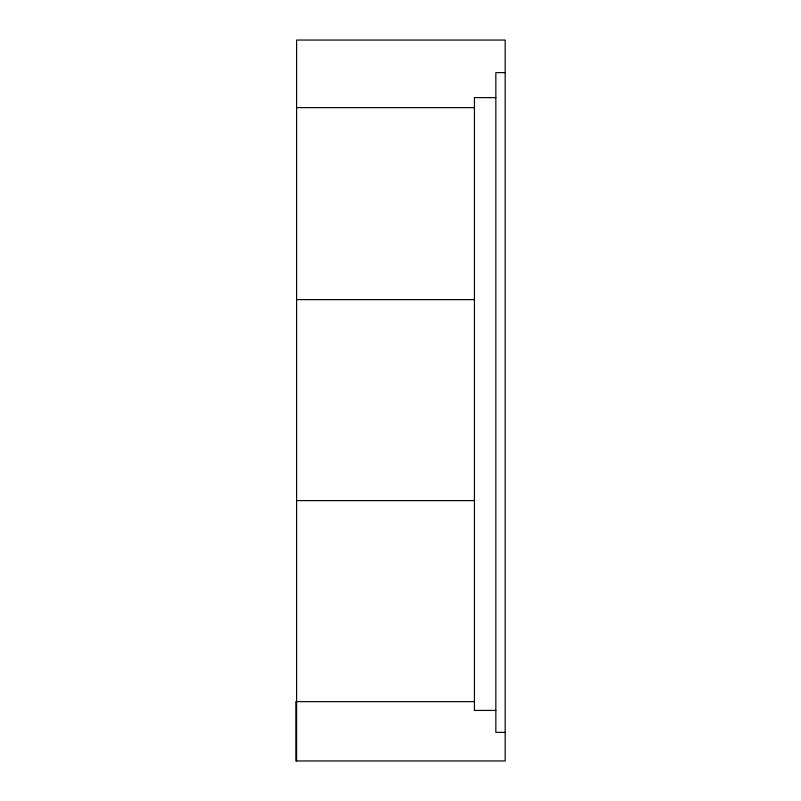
<?xml version="1.0" encoding="UTF-8"?>
<svg xmlns="http://www.w3.org/2000/svg" width="801" height="801" viewBox="0 0 801 801"><rect width="100%" height="100%" fill="white"/><g stroke="black" fill="none" stroke-linecap="round" stroke-linejoin="round"><path stroke-width="1.2" d="M505.161 72.621L495.839 72.621L495.839 732.364L505.161 732.364M495.839 97.622L474.432 97.622L474.432 710.427L495.839 710.427M296.6 107.644L474.432 107.644M296.6 299.614L474.432 299.614M296.6 500.625L474.432 500.625M474.432 701.636L295.839 701.636L295.839 760.95L505.161 760.95L505.161 40.05L296.6 40.05L296.6 760.95"/></g></svg>
